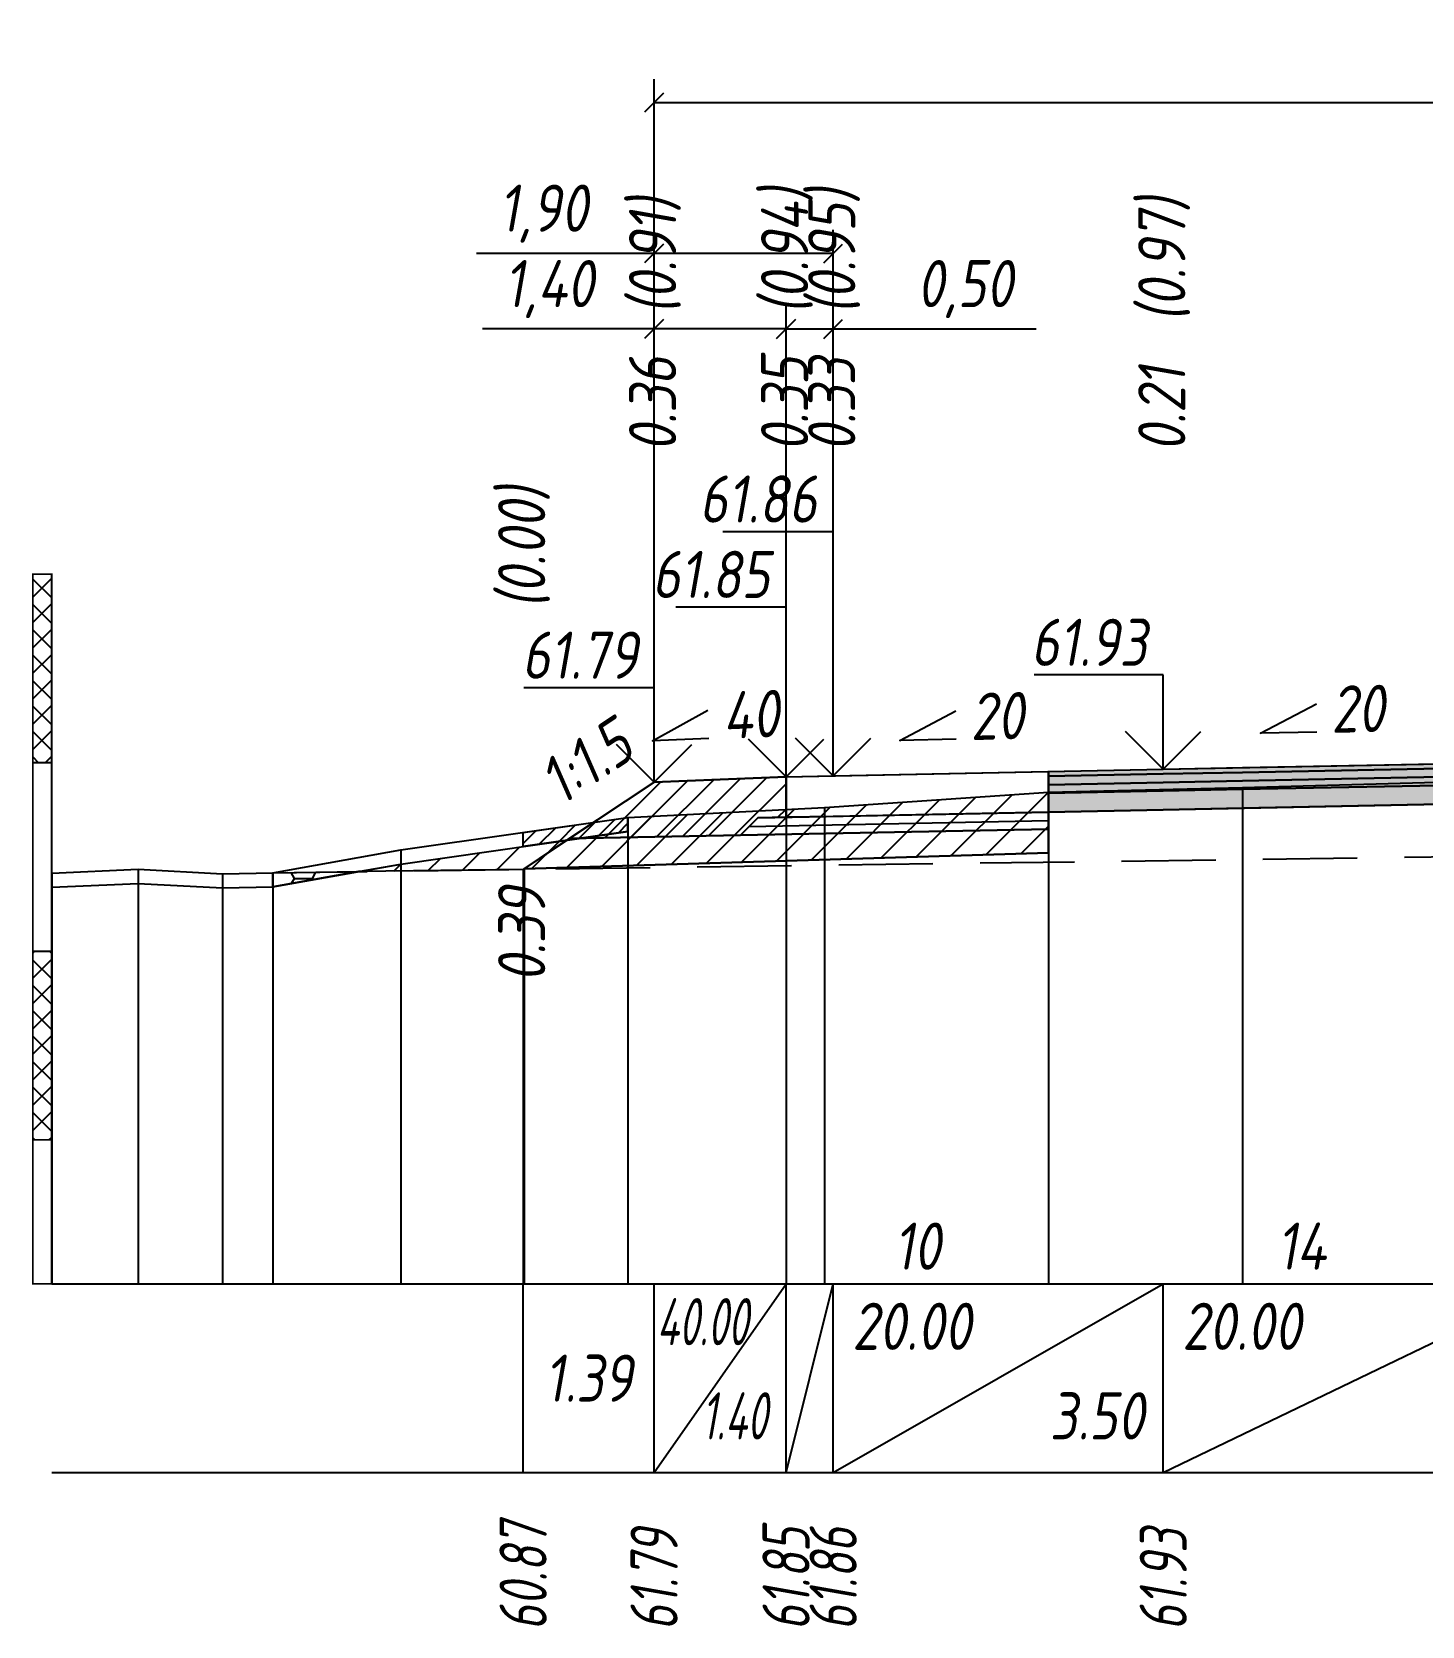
# Model space of a CAD drawing. Extents: x -717 to 1451, y -133302 to 233.
# Drawn here: x 78.9 to 152.7, y -49405.2 to -49320.6 of the extents above; entities that cross this region are included whole.
import ezdxf
from ezdxf.enums import TextEntityAlignment as Align

# ---------------------------------------------------------------- set-up
doc = ezdxf.new("R2010")
doc.units = 0
doc.linetypes.add('штриховая', pattern=[0.75, 0.5, -0.25])
for name, color, linetype in [('Интерполированный поперечник', 2, 'Continuous'), ('Код_514', 1, 'Continuous'), ('Контур_0', 7, 'Continuous'), ('Контур_2521', 7, 'Continuous'), ('Контур_2564', 7, 'Continuous'), ('Контур_2660', 7, 'Continuous'), ('Контур_2665', 7, 'Continuous'), ('Контур_400', 7, 'Continuous'), ('Контур_508', 7, 'Continuous'), ('Контур_512', 7, 'Continuous'), ('Контур_513', 7, 'Continuous'), ('Контур_818', 7, 'Continuous'), ('Красный поперечник', 1, 'Continuous'), ('Линейка абсолютных высот', 7, 'Continuous'), ('Объём_2501', 7, 'Continuous'), ('Объём_2564', 7, 'Continuous'), ('Объём_2650', 7, 'Continuous'), ('Объём_2660', 7, 'Continuous'), ('Объём_2661', 7, 'Continuous'), ('Объём_2665', 7, 'Continuous'), ('Объём_2666', 7, 'Continuous'), ('Объём_2667', 7, 'Continuous'), ('Объём_2668', 7, 'Continuous'), ('Объём_2669', 7, 'Continuous'), ('Объём_2675', 7, 'Continuous'), ('Объём_2753', 7, 'Continuous'), ('Откосы', 7, 'Continuous'), ('Отметки покрытия', 7, 'Continuous'), ('Рабочие отметки', 7, 'Continuous'), ('Рабочие отметки доп.', 7, 'Continuous'), ('Слои выравнивания', 7, 'Continuous'), ('Таблица', 7, 'Continuous'), ('Уклоны проезжей части', 7, 'Continuous'), ('Черный поперечник', 3, 'Continuous')]:
    doc.layers.add(name, color=color, linetype=linetype)
for name, color, linetype, true_color in [('Контур_2540', 2, 'Continuous', 0xffff00), ('Контур_2560', 2, 'Continuous', 0xffff00), ('Контур_2561', 7, 'Continuous', 0xff8040), ('Контур_2562', 3, 'Continuous', 0x00ff00), ('Контур_2563', 7, 'Continuous', 0xff8000), ('Контур_2570', 7, 'Continuous', 0x80ff00), ('Контур_2725', 7, 'Continuous', 0x323232), ('Контур_2736', 4, 'Continuous', 0x00ffff), ('Контур_2737', 4, 'Continuous', 0x00ffff), ('Контур_2738', 4, 'Continuous', 0x00ffff), ('Контур_2739', 4, 'Continuous', 0x00ffff), ('Контур_2741', 4, 'Continuous', 0x00ffff), ('Контур_2742', 4, 'Continuous', 0x00ffff), ('Контур_2743', 4, 'Continuous', 0x00ffff), ('Контур_2744', 7, 'Continuous', 0xa4ffff), ('Контур_2745', 7, 'Continuous', 0xa4ffff), ('Контур_2747', 4, 'Continuous', 0x00ffff), ('Контур_2748', 4, 'Continuous', 0x00ffff), ('Контур_2749', 4, 'Continuous', 0x00ffff), ('Контур_2750', 4, 'Continuous', 0x00ffff), ('Контур_2751', 4, 'Continuous', 0x00ffff), ('Контур_2752', 4, 'Continuous', 0x00ffff), ('Контур_2760', 7, 'Continuous', 0x323232), ('Контур_2761', 7, 'Continuous', 0x323232), ('Контур_2762', 7, 'Continuous', 0x323232), ('Контур_2763', 7, 'Continuous', 0x323232), ('Контур_402', 7, 'Continuous', 0xff6464), ('Контур_703', 4, 'Continuous', 0x00ffff), ('Контур_705', 4, 'Continuous', 0x00ffff), ('Контур_707', 4, 'Continuous', 0x00ffff), ('Контур_720', 131, 'Continuous', 0xaaffff), ('Объём_2500', 7, 'Continuous', 0xc0c0c0), ('Объём_2520', 7, 'Continuous', 0x80ffff), ('Объём_2540', 2, 'Continuous', 0xffff00), ('Объём_2560', 2, 'Continuous', 0xffff00), ('Объём_2561', 7, 'Continuous', 0xff8040), ('Объём_2562', 3, 'Continuous', 0x00ff00), ('Объём_2563', 7, 'Continuous', 0xff8000), ('Объём_2570', 7, 'Continuous', 0x80ff00), ('Объём_2600', 7, 'Continuous', 0x808000), ('Объём_2746', 2, 'Continuous', 0xffff00)]:
    doc.layers.add(name, color=color, linetype=linetype, true_color=true_color)
doc.styles.get("Standard").update_dxf_attribs({"font": 'txt', "height": 2.5})
doc.styles.add('М', font='romand.shx', dxfattribs={"width": 0.8, "oblique": 10, "height": 2.5})
doc.dimstyles.new('ISO-25', dxfattribs={"dimtxt": 2.5, "dimasz": 2.5, "dimexe": 1.25, "dimexo": 0.625, "dimtad": 1, "dimtxsty": 'Standard', "dimcen": 2.5, "dimadec": 0, "dimazin": 0, "dimtfac": 1, "dimtmove": 0, "dimatfit": 3, "dimfxl": 1, "dimarcsym": 0})
pattern_1 = [(45.0000013, (0, 0), (-0.67351924, 0.673519211), []), (135.0000003, (0, 0), (-0.673519222, -0.67351923), [])]

# ---------------------------------------------------------------- blocks, each defined once
blk = doc.blocks.new('_Oblique')
at = {"color": 0, "linetype": 'ByBlock', "lineweight": -2}
blk.add_line((-0.5, -0.5), (0.5, 0.5), dxfattribs=at)
blk = doc.blocks.new('*D1171')
at = {"color": 0, "lineweight": -2, "transparency": 16777216}
for p, q in [((111.942, -49359.824), (111.942, -49335.104)), ((118.942, -49359.544), (118.942, -49335.104)), ((111.942, -49336.354), (102.841, -49336.354)), ((118.942, -49336.354), (111.942, -49336.354))]:
    blk.add_line(p, q, dxfattribs=at)
at = {"layer": 'Defpoints', "color": 0, "transparency": 16777216}
for p in [(118.942, -49336.354), (111.942, -49360.449), (118.942, -49360.169)]:
    blk.add_point(p, dxfattribs=at)
at = {"color": 0, "lineweight": -2, "transparency": 16777216, "rotation": 180}
blk.add_blockref('_Oblique', (111.942, -49336.354), dxfattribs=at)
at = {"color": 0, "lineweight": -2, "transparency": 16777216}
blk.add_blockref('_Oblique', (118.942, -49336.354), dxfattribs=at)
at = {"color": 0, "transparency": 16777216, "insert": (106.381, -49334.241), "char_height": 2.5, "width": 8.75, "attachment_point": 5, "style": 'М'}
blk.add_mtext('1,40', dxfattribs=at)
blk = doc.blocks.new('*D1173')
at = {"color": 0, "lineweight": -2, "transparency": 16777216}
for p, q in [((118.942, -49359.544), (118.942, -49335.104)), ((121.442, -49359.494), (121.442, -49335.104)), ((118.942, -49336.354), (121.442, -49336.354)), ((121.442, -49336.354), (132.197, -49336.354))]:
    blk.add_line(p, q, dxfattribs=at)
at = {"layer": 'Defpoints', "color": 0, "transparency": 16777216}
for p in [(121.442, -49336.354), (118.942, -49360.169), (121.442, -49360.119)]:
    blk.add_point(p, dxfattribs=at)
at = {"color": 0, "lineweight": -2, "transparency": 16777216, "rotation": 180}
blk.add_blockref('_Oblique', (118.942, -49336.354), dxfattribs=at)
at = {"color": 0, "lineweight": -2, "transparency": 16777216}
blk.add_blockref('_Oblique', (121.442, -49336.354), dxfattribs=at)
at = {"color": 0, "transparency": 16777216, "insert": (128.435, -49334.241), "char_height": 2.5, "width": 9.16667, "attachment_point": 5, "style": 'М'}
blk.add_mtext('0,50', dxfattribs=at)
blk = doc.blocks.new('*D1176')
at = {"color": 0, "lineweight": -2, "transparency": 16777216}
for p, q in [((111.942, -49359.824), (111.942, -49331.104)), ((121.442, -49359.494), (121.442, -49331.104)), ((111.942, -49332.354), (102.535, -49332.354)), ((121.442, -49332.354), (111.942, -49332.354))]:
    blk.add_line(p, q, dxfattribs=at)
at = {"layer": 'Defpoints', "color": 0, "transparency": 16777216}
for p in [(121.442, -49332.354), (111.942, -49360.449), (121.442, -49360.119)]:
    blk.add_point(p, dxfattribs=at)
at = {"color": 0, "lineweight": -2, "transparency": 16777216, "rotation": 180}
blk.add_blockref('_Oblique', (111.942, -49332.354), dxfattribs=at)
at = {"color": 0, "lineweight": -2, "transparency": 16777216}
blk.add_blockref('_Oblique', (121.442, -49332.354), dxfattribs=at)
at = {"color": 0, "transparency": 16777216, "insert": (106.075, -49330.241), "char_height": 2.5, "width": 8.75, "attachment_point": 5, "style": 'М'}
blk.add_mtext('1,90', dxfattribs=at)
blk = doc.blocks.new('*D1177')
at = {"color": 0, "lineweight": -2, "transparency": 16777216}
for p, q in [((111.942, -49359.824), (111.942, -49323.104)), ((207.442, -49359.824), (207.442, -49323.104)), ((111.942, -49324.354), (207.442, -49324.354))]:
    blk.add_line(p, q, dxfattribs=at)
at = {"layer": 'Defpoints', "color": 0, "transparency": 16777216}
for p in [(207.442, -49324.354), (111.942, -49360.449), (207.442, -49360.449)]:
    blk.add_point(p, dxfattribs=at)
at = {"color": 0, "lineweight": -2, "transparency": 16777216, "rotation": 180}
blk.add_blockref('_Oblique', (111.942, -49324.354), dxfattribs=at)
at = {"color": 0, "lineweight": -2, "transparency": 16777216}
blk.add_blockref('_Oblique', (207.442, -49324.354), dxfattribs=at)
at = {"color": 0, "transparency": 16777216, "insert": (159.692, -49322.241), "char_height": 2.5, "width": 10.41667, "attachment_point": 5, "style": 'М'}
blk.add_mtext('19,10', dxfattribs=at)

msp = doc.modelspace()

# ---------------------------------------------------------------- hatches: boundary and pattern name
at = {"layer": 'Линейка абсолютных высот'}
h = msp.add_hatch(dxfattribs=at)
h.set_pattern_fill('ANSI37', scale=0.3, style=0)
h.set_pattern_definition(pattern_1)
h.paths.add_polyline_path([(80, -49359.359), (80, -49349.359), (79, -49349.359), (79, -49359.359)])
h = msp.add_hatch(dxfattribs=at)
h.set_pattern_fill('ANSI37', scale=0.3, style=0)
h.set_pattern_definition(pattern_1)
h.paths.add_polyline_path([(80, -49379.359), (80, -49369.359), (79, -49369.359), (79, -49379.359)])
at = {"layer": 'Объём_2563'}
h = msp.add_hatch(dxfattribs=at)
h.set_pattern_fill('ANSI31', color=256, scale=0.3)
h.paths.add_polyline_path([(111.942, -49360.387), (118.942, -49360.107), (118.942, -49362.257), (117.442, -49362.287), (116.524, -49363.205), (107.442, -49363.387)])
at = {"layer": 'Объём_2570'}
h = msp.add_hatch(dxfattribs=at)
h.set_pattern_fill('ANSI31', color=256, scale=0.2)
h.paths.add_polyline_path([(105, -49363.805), (105, -49363.055), (110.558, -49362.258), (110.558, -49363.008)])
at = {"layer": 'Объём_2600'}
h = msp.add_hatch(dxfattribs=at)
h.set_pattern_fill('ANSI31', color=6, scale=0.4)
h.paths.add_polyline_path([(120.976, -49361.743), (132.861, -49360.93), (132.861, -49364.146), (105.051, -49364.981), (105, -49365.015), (96.277, -49365.136), (98.522, -49364.734), (110.558, -49363.008), (110.558, -49362.258)])
h = msp.add_hatch(dxfattribs=at)
h.set_pattern_fill('HONEY', color=5, scale=0.3)
h.paths.add_polyline_path([(91.735, -49365.949), (91.735, -49365.199), (96.277, -49365.136)])
at = {"layer": 'Слои выравнивания'}
for color, points in [(2, [(132.861, -49359.828), (138.942, -49359.707), (143.147, -49359.622), (155.373, -49359.378), (159.692, -49359.292), (159.692, -49359.542), (155.373, -49359.628), (143.147, -49359.872), (138.942, -49359.957), (132.861, -49360.078)]), (3, [(132.861, -49360.078), (138.942, -49359.957), (143.147, -49359.872), (155.373, -49359.628), (159.692, -49359.542), (159.692, -49359.992), (155.373, -49360.078), (143.147, -49360.322), (138.942, -49360.407), (132.861, -49360.528)]), (4, [(132.861, -49360.528), (138.942, -49360.407), (143.147, -49360.322), (155.373, -49360.078), (159.692, -49359.992), (159.692, -49360.442), (155.373, -49360.528), (143.147, -49360.772), (138.942, -49360.857), (132.861, -49360.978)]), (5, [(132.861, -49360.978), (138.942, -49360.857), (143.147, -49360.772), (155.373, -49360.528), (159.692, -49360.442), (159.692, -49361.442), (155.373, -49361.528), (143.147, -49361.772), (138.942, -49361.857), (132.861, -49361.978)])]:
    msp.add_hatch(color=color, dxfattribs=at).paths.add_polyline_path(points)

# ---------------------------------------------------------------- linework, layer by layer
at = {"layer": 'Интерполированный поперечник', "linetype": 'штриховая', "ltscale": 10, "flags": 128}
msp.add_lwpolyline([(91.735, -49365.199), (209.404, -49363.567)], dxfattribs=at)
at = {"layer": 'Код_514'}
for p, q in [((105, -49397), (105, -49387)), ((111.942, -49397), (111.942, -49387)), ((111.942, -49397), (118.942, -49387)), ((118.942, -49397), (118.942, -49387)), ((118.942, -49397), (121.442, -49387)), ((121.442, -49397), (121.442, -49387)), ((121.442, -49397), (138.942, -49387)), ((138.942, -49397), (138.942, -49387)), ((138.942, -49397), (159.692, -49387))]:
    msp.add_line(p, q, dxfattribs=at)
at = {"layer": 'Контур_0', "flags": 128}
for points in [[(121.442, -49362.207), (118.942, -49362.257), (118.942, -49360.107), (132.861, -49359.828), (132.861, -49361.978), (121.442, -49362.207), (121.442, -49362.207)], [(111.942, -49360.387), (105, -49365.015), (105, -49365.015), (105, -49365.015), (105, -49365.015), (105, -49365.015), (105, -49365.015), (105, -49365.015), (105, -49365.015), (105, -49365.015), (105, -49365.015), (105, -49365.015), (105, -49365.015), (105, -49365.015), (105, -49365.015), (105, -49365.015)], [(111.942, -49360.387), (105, -49365.015), (105, -49365.015), (105, -49365.015), (105, -49365.015), (105, -49365.015), (105, -49365.015), (105, -49365.015), (105, -49365.015), (105, -49365.015), (105, -49365.015), (105, -49365.015), (105, -49365.015), (105, -49365.015), (105, -49365.015), (105, -49365.015), (105, -49365.015), (105, -49365.015), (105, -49365.015), (105, -49365.015), (105, -49365.015), (105, -49365.015), (105, -49365.015), (105, -49365.015), (105, -49365.015), (105, -49365.015), (105, -49365.015), (105, -49365.015), (105, -49365.015), (105, -49365.015)], [(107.442, -49363.387), (116.524, -49363.205), (117.442, -49362.287), (118.942, -49362.257)], [(117.442, -49362.287), (132.861, -49361.978), (132.861, -49362.878), (116.524, -49363.205), (117.442, -49362.287), (117.442, -49362.287)]]:
    msp.add_lwpolyline(points, dxfattribs=at)
at = {"layer": 'Контур_2521', "color": 250, "flags": 128}
msp.add_lwpolyline([(116.983, -49362.746), (132.861, -49362.428)], dxfattribs=at)
at = {"layer": 'Контур_2540', "flags": 128}
msp.add_lwpolyline([(116.524, -49363.205), (132.861, -49362.878), (132.861, -49364.146), (105.051, -49364.981), (107.442, -49363.387), (116.524, -49363.205), (116.524, -49363.205)], dxfattribs=at)
at = {"layer": 'Контур_2560', "flags": 128}
msp.add_lwpolyline([(111.942, -49360.387), (111.942, -49360.387), (111.942, -49360.387), (118.942, -49360.107)], dxfattribs=at)
at = {"layer": 'Контур_2561', "flags": 128}
msp.add_lwpolyline([(118.942, -49360.107), (118.942, -49360.107), (111.942, -49360.387), (111.942, -49360.387), (118.942, -49360.107)], dxfattribs=at)
at = {"layer": 'Контур_2562', "flags": 128}
msp.add_lwpolyline([(111.942, -49360.387), (111.942, -49360.387), (111.942, -49360.387), (111.942, -49360.387), (111.942, -49360.387)], dxfattribs=at)
at = {"layer": 'Контур_2563', "flags": 128}
msp.add_lwpolyline([(111.942, -49360.387), (118.942, -49360.107), (118.942, -49362.257), (117.442, -49362.287), (116.524, -49363.205), (107.442, -49363.387), (111.942, -49360.387), (111.942, -49360.387)], dxfattribs=at)
at = {"layer": 'Контур_2564', "flags": 128}
msp.add_lwpolyline([(111.942, -49360.387), (118.942, -49360.107)], dxfattribs=at)
at = {"layer": 'Контур_2570', "flags": 128}
msp.add_lwpolyline([(80, -49365.961), (84.578, -49365.758), (89.065, -49365.996), (91.735, -49365.949), (91.735, -49365.949), (98.522, -49364.734), (110.558, -49363.008), (110.558, -49362.258), (120.976, -49361.743), (132.861, -49360.93), (143.147, -49360.671), (155.373, -49360.341), (159.692, -49360.417), (167.855, -49360.56), (178.612, -49360.716), (188.378, -49361.396), (201.367, -49362.341), (201.367, -49363.091), (205.825, -49363.84), (209.404, -49364.317), (209.404, -49364.317), (223.282, -49363.438), (251.126, -49361.506)], dxfattribs=at)
at = {"layer": 'Контур_2660', "flags": 128}
msp.add_lwpolyline([(105.051, -49364.981), (132.861, -49364.146)], dxfattribs=at)
at = {"layer": 'Контур_2665', "flags": 128}
msp.add_lwpolyline([(111.942, -49360.387), (111.942, -49360.387)], dxfattribs=at)
at = {"layer": 'Контур_2725', "flags": 128}
msp.add_lwpolyline([(132.861, -49361.978), (138.942, -49361.857), (143.147, -49361.772), (155.373, -49361.528), (159.692, -49361.442), (167.855, -49361.605), (178.612, -49361.82)], dxfattribs=at)
at = {"layer": 'Контур_2736', "flags": 128}
msp.add_lwpolyline([(111.942, -49360.387), (105, -49365.015)], dxfattribs=at)
at = {"layer": 'Контур_2737', "flags": 128}
msp.add_lwpolyline([(105, -49365.015), (105, -49365.015)], dxfattribs=at)
at = {"layer": 'Контур_2738', "flags": 128}
msp.add_lwpolyline([(105, -49365.015), (105, -49365.015)], dxfattribs=at)
at = {"layer": 'Контур_2739', "flags": 128}
msp.add_lwpolyline([(105, -49365.015), (105, -49365.015)], dxfattribs=at)
at = {"layer": 'Контур_2741', "flags": 128}
msp.add_lwpolyline([(105, -49365.015), (105, -49365.015)], dxfattribs=at)
at = {"layer": 'Контур_2742', "flags": 128}
msp.add_lwpolyline([(105, -49365.015), (105, -49365.015)], dxfattribs=at)
at = {"layer": 'Контур_2743', "flags": 128}
msp.add_lwpolyline([(105, -49365.015), (105, -49365.015)], dxfattribs=at)
at = {"layer": 'Контур_2744', "flags": 128}
msp.add_lwpolyline([(105, -49365.015), (105, -49365.015)], dxfattribs=at)
msp.add_lwpolyline([(105, -49365.015), (105, -49365.015)], dxfattribs=at)
msp.add_lwpolyline([(105, -49365.015), (105, -49365.015)], dxfattribs=at)
msp.add_lwpolyline([(105, -49365.015), (105, -49365.015)], dxfattribs=at)
msp.add_lwpolyline([(105, -49365.015), (105, -49365.015)], dxfattribs=at)
msp.add_lwpolyline([(105, -49365.015), (105, -49365.015)], dxfattribs=at)
at = {"layer": 'Контур_2745', "flags": 128}
msp.add_lwpolyline([(105, -49365.015), (105, -49365.015)], dxfattribs=at)
msp.add_lwpolyline([(105, -49365.015), (105, -49365.015)], dxfattribs=at)
msp.add_lwpolyline([(105, -49365.015), (105, -49365.015)], dxfattribs=at)
msp.add_lwpolyline([(105, -49365.015), (105, -49365.015)], dxfattribs=at)
msp.add_lwpolyline([(105, -49365.015), (105, -49365.015)], dxfattribs=at)
msp.add_lwpolyline([(105, -49365.015), (105, -49365.015)], dxfattribs=at)
at = {"layer": 'Контур_2747', "flags": 128}
msp.add_lwpolyline([(105, -49365.015), (105, -49365.015)], dxfattribs=at)
at = {"layer": 'Контур_2748', "flags": 128}
msp.add_lwpolyline([(105, -49365.015), (105, -49365.015)], dxfattribs=at)
at = {"layer": 'Контур_2749', "flags": 128}
msp.add_lwpolyline([(105, -49365.015), (105, -49365.015)], dxfattribs=at)
at = {"layer": 'Контур_2750', "flags": 128}
msp.add_lwpolyline([(105, -49365.015), (105, -49365.015)], dxfattribs=at)
at = {"layer": 'Контур_2751', "flags": 128}
msp.add_lwpolyline([(105, -49365.015), (105, -49365.015)], dxfattribs=at)
at = {"layer": 'Контур_2752', "flags": 128}
msp.add_lwpolyline([(105, -49365.015), (105, -49365.015)], dxfattribs=at)
at = {"layer": 'Контур_2760', "flags": 128}
msp.add_lwpolyline([(132.861, -49359.828), (138.942, -49359.707), (143.147, -49359.622), (155.373, -49359.378), (159.692, -49359.292), (167.855, -49359.455), (178.612, -49359.67)], dxfattribs=at)
at = {"layer": 'Контур_2761', "flags": 128}
msp.add_lwpolyline([(132.861, -49360.078), (138.942, -49359.957), (143.147, -49359.872), (155.373, -49359.628), (159.692, -49359.542), (167.855, -49359.705), (178.612, -49359.92)], dxfattribs=at)
at = {"layer": 'Контур_2762', "flags": 128}
msp.add_lwpolyline([(132.861, -49360.528), (138.942, -49360.407), (143.147, -49360.322), (155.373, -49360.078), (159.692, -49359.992), (167.855, -49360.155), (178.612, -49360.37)], dxfattribs=at)
at = {"layer": 'Контур_2763', "flags": 128}
msp.add_lwpolyline([(132.861, -49360.978), (138.942, -49360.857), (143.147, -49360.772), (155.373, -49360.528), (159.692, -49360.442), (167.855, -49360.605), (178.612, -49360.82)], dxfattribs=at)
at = {"layer": 'Контур_400', "flags": 128}
msp.add_lwpolyline([(118.942, -49360.107), (121.442, -49360.057), (121.442, -49360.057), (121.442, -49360.057), (121.442, -49360.057), (121.442, -49360.057), (121.442, -49360.057), (138.942, -49359.707), (159.692, -49359.292)], dxfattribs=at)
at = {"layer": 'Контур_402', "flags": 128}
msp.add_lwpolyline([(105.051, -49364.981), (132.861, -49364.146), (132.861, -49361.978), (159.692, -49361.442), (178.612, -49361.82), (178.612, -49363.909), (214.334, -49364.981)], dxfattribs=at)
at = {"layer": 'Контур_508', "flags": 128}
msp.add_lwpolyline([(105, -49365.015), (105.051, -49364.981), (132.861, -49364.146), (132.861, -49361.978), (159.692, -49361.442), (178.612, -49361.82), (178.612, -49363.909), (214.334, -49364.981), (217.362, -49367), (219.362, -49367), (226.126, -49362.491)], dxfattribs=at)
at = {"layer": 'Контур_512', "flags": 128}
msp.add_lwpolyline([(105, -49365.015), (105.051, -49364.981), (132.861, -49364.146)], dxfattribs=at)
at = {"layer": 'Контур_513', "flags": 128}
msp.add_lwpolyline([(105, -49365.015), (105.051, -49364.981), (132.861, -49364.146), (132.861, -49361.978), (159.692, -49361.442), (178.612, -49361.82), (178.612, -49363.909), (214.334, -49364.981), (217.362, -49367), (219.362, -49367), (226.126, -49362.491)], dxfattribs=at)
at = {"layer": 'Контур_703', "flags": 128}
for points in [[(111.942, -49360.387), (105, -49365.015)], [(105, -49365.015), (105, -49365.015)]]:
    msp.add_lwpolyline(points, dxfattribs=at)
at = {"layer": 'Контур_705', "flags": 128}
msp.add_lwpolyline([(105, -49365.015), (105, -49365.015)], dxfattribs=at)
at = {"layer": 'Контур_707', "flags": 128}
msp.add_lwpolyline([(105, -49365.015), (105, -49365.015)], dxfattribs=at)
at = {"layer": 'Контур_720', "flags": 128}
msp.add_lwpolyline([(105, -49365.015), (105, -49365.015)], dxfattribs=at)
at = {"layer": 'Контур_818', "flags": 128}
msp.add_lwpolyline([(105, -49363.805), (110.558, -49363.008), (110.558, -49362.258), (120.976, -49361.743), (132.861, -49360.93), (143.147, -49360.671), (155.373, -49360.341), (159.692, -49360.417), (167.855, -49360.56), (178.612, -49360.716), (188.378, -49361.396), (201.367, -49362.341), (201.367, -49363.091), (205.825, -49363.84), (209.404, -49364.317), (209.404, -49364.317), (223.282, -49363.438), (226.126, -49363.241)], dxfattribs=at)
at = {"layer": 'Красный поперечник'}
for p, q in [((121.442, -49360.057), (138.942, -49359.707)), ((138.942, -49359.707), (159.692, -49359.292)), ((105, -49365.015), (111.942, -49360.387)), ((111.942, -49360.387), (118.942, -49360.107)), ((118.942, -49360.107), (121.442, -49360.057)), ((132.861, -49364.146), (132.861, -49387)), ((105, -49365.015), (105, -49387)), ((105.051, -49364.981), (105.051, -49387))]:
    msp.add_line(p, q, dxfattribs=at)
at = {"layer": 'Линейка абсолютных высот', "color": 7, "const_width": 0.1, "flags": 128}
for points in [[(80, -49359.359), (80, -49349.359), (79, -49349.359), (79, -49359.359), (80, -49359.359)], [(80, -49369.359), (80, -49359.359), (79, -49359.359), (79, -49369.359), (80, -49369.359)], [(80, -49379.359), (80, -49369.359), (79, -49369.359), (79, -49379.359), (80, -49379.359)], [(80, -49387), (80, -49379.359), (79, -49379.359), (79, -49387), (80, -49387)]]:
    msp.add_lwpolyline(points, dxfattribs=at)
at = {"layer": 'Объём_2500', "flags": 128}
msp.add_lwpolyline([(121.442, -49362.207), (118.942, -49362.257), (118.942, -49360.107), (132.861, -49359.828), (132.861, -49361.978), (121.442, -49362.207), (121.442, -49362.207)], dxfattribs=at)
at = {"layer": 'Объём_2501', "flags": 128}
msp.add_lwpolyline([(118.942, -49360.107), (121.442, -49360.057), (121.442, -49360.057), (121.442, -49360.057), (121.442, -49360.057), (121.442, -49360.057), (121.442, -49360.057), (138.942, -49359.707), (159.692, -49359.292)], dxfattribs=at)
at = {"layer": 'Объём_2520', "color": 250, "flags": 128}
msp.add_lwpolyline([(117.442, -49362.287), (132.861, -49361.978), (132.861, -49362.878), (116.524, -49363.205), (117.442, -49362.287), (117.442, -49362.287)], dxfattribs=at)
at = {"layer": 'Объём_2540', "flags": 128}
msp.add_lwpolyline([(116.524, -49363.205), (132.861, -49362.878), (132.861, -49364.146), (105.051, -49364.981), (107.442, -49363.387), (116.524, -49363.205), (116.524, -49363.205)], dxfattribs=at)
at = {"layer": 'Объём_2560', "flags": 128}
msp.add_lwpolyline([(111.942, -49360.387), (111.942, -49360.387), (111.942, -49360.387), (118.942, -49360.107)], dxfattribs=at)
at = {"layer": 'Объём_2561', "flags": 128}
msp.add_lwpolyline([(118.942, -49360.107), (118.942, -49360.107), (111.942, -49360.387), (111.942, -49360.387), (118.942, -49360.107)], dxfattribs=at)
at = {"layer": 'Объём_2562', "flags": 128}
msp.add_lwpolyline([(111.942, -49360.387), (111.942, -49360.387), (111.942, -49360.387), (111.942, -49360.387), (111.942, -49360.387)], dxfattribs=at)
at = {"layer": 'Объём_2563', "color": 250, "flags": 128}
msp.add_lwpolyline([(111.942, -49360.387), (118.942, -49360.107), (118.942, -49362.257), (117.442, -49362.287), (116.524, -49363.205), (107.442, -49363.387), (111.942, -49360.387), (111.942, -49360.387)], dxfattribs=at)
at = {"layer": 'Объём_2564', "flags": 128}
msp.add_lwpolyline([(111.942, -49360.387), (118.942, -49360.107)], dxfattribs=at)
at = {"layer": 'Объём_2570', "flags": 128}
msp.add_lwpolyline([(105, -49363.805), (105, -49363.055), (110.558, -49362.258), (110.558, -49363.008), (105, -49363.805), (105, -49363.805)], dxfattribs=at)
at = {"layer": 'Объём_2600', "color": 5, "flags": 128}
msp.add_lwpolyline([(91.735, -49365.949), (91.735, -49365.199), (96.277, -49365.136), (91.735, -49365.949), (91.735, -49365.949)], dxfattribs=at)
at = {"layer": 'Объём_2650', "color": 6, "flags": 128}
msp.add_lwpolyline([(120.976, -49361.743), (132.861, -49360.93), (132.861, -49364.146), (105.051, -49364.981), (105, -49365.015), (96.277, -49365.136), (98.522, -49364.734), (110.558, -49363.008), (110.558, -49362.258), (120.976, -49361.743), (120.976, -49361.743)], dxfattribs=at)
at = {"layer": 'Объём_2660', "flags": 128}
msp.add_lwpolyline([(105.051, -49364.981), (132.861, -49364.146)], dxfattribs=at)
at = {"layer": 'Объём_2661', "flags": 128}
msp.add_lwpolyline([(111.942, -49360.387), (105, -49365.015)], dxfattribs=at)
at = {"layer": 'Объём_2665', "flags": 128}
msp.add_lwpolyline([(111.942, -49360.387), (111.942, -49360.387)], dxfattribs=at)
at = {"layer": 'Объём_2666', "flags": 128}
msp.add_lwpolyline([(111.942, -49360.387), (105, -49365.015)], dxfattribs=at)
at = {"layer": 'Объём_2667', "flags": 128}
msp.add_lwpolyline([(105, -49365.015), (105, -49365.015)], dxfattribs=at)
msp.add_lwpolyline([(105, -49365.015), (105, -49365.015)], dxfattribs=at)
at = {"layer": 'Объём_2668', "flags": 128}
msp.add_lwpolyline([(105, -49365.015), (105, -49365.015)], dxfattribs=at)
msp.add_lwpolyline([(105, -49365.015), (105, -49365.015)], dxfattribs=at)
at = {"layer": 'Объём_2669', "flags": 128}
msp.add_lwpolyline([(105, -49365.015), (105, -49365.015)], dxfattribs=at)
msp.add_lwpolyline([(105, -49365.015), (105, -49365.015)], dxfattribs=at)
at = {"layer": 'Объём_2675', "flags": 128}
msp.add_lwpolyline([(105, -49365.015), (105, -49365.015)], dxfattribs=at)
msp.add_lwpolyline([(105, -49365.015), (105, -49365.015)], dxfattribs=at)
msp.add_lwpolyline([(105, -49365.015), (105, -49365.015)], dxfattribs=at)
msp.add_lwpolyline([(105, -49365.015), (105, -49365.015)], dxfattribs=at)
msp.add_lwpolyline([(105, -49365.015), (105, -49365.015)], dxfattribs=at)
msp.add_lwpolyline([(105, -49365.015), (105, -49365.015)], dxfattribs=at)
msp.add_lwpolyline([(105, -49365.015), (105, -49365.015)], dxfattribs=at)
msp.add_lwpolyline([(105, -49365.015), (105, -49365.015)], dxfattribs=at)
msp.add_lwpolyline([(105, -49365.015), (105, -49365.015)], dxfattribs=at)
msp.add_lwpolyline([(105, -49365.015), (105, -49365.015)], dxfattribs=at)
msp.add_lwpolyline([(105, -49365.015), (105, -49365.015)], dxfattribs=at)
msp.add_lwpolyline([(105, -49365.015), (105, -49365.015)], dxfattribs=at)
at = {"layer": 'Объём_2746', "flags": 128}
msp.add_lwpolyline([(110.558, -49363.008), (110.558, -49362.258), (120.976, -49361.743), (132.861, -49360.93), (132.861, -49364.146), (105.051, -49364.981), (107.311, -49363.474), (110.558, -49363.008), (110.558, -49363.008)], dxfattribs=at)
at = {"layer": 'Объём_2753', "flags": 128}
msp.add_lwpolyline([(132.861, -49359.828), (132.861, -49359.828)], dxfattribs=at)
at = {"layer": 'Откосы', "color": 1, "flags": 128}
for points in [[(147.091, -49357.732), (144.092, -49357.792), (147.061, -49356.233)], [(114.849, -49358.08), (111.852, -49358.2), (114.789, -49356.581)], [(127.966, -49358.115), (124.967, -49358.175), (127.936, -49356.615)]]:
    msp.add_lwpolyline(points, dxfattribs=at)
at = {"layer": 'Отметки покрытия', "color": 1}
for p, q in [((121.442, -49347.107), (115.592, -49347.107)), ((121.442, -49360.057), (121.442, -49347.107)), ((118.942, -49351.107), (113.092, -49351.107)), ((118.942, -49360.107), (118.942, -49351.107)), ((138.942, -49354.707), (132.092, -49354.707)), ((138.942, -49359.707), (138.942, -49354.707)), ((111.942, -49355.387), (105.042, -49355.387)), ((111.942, -49360.387), (111.942, -49355.387)), ((118.942, -49360.107), (116.942, -49358.107)), ((118.942, -49360.107), (120.942, -49358.107)), ((121.442, -49360.057), (119.442, -49358.057)), ((121.442, -49360.057), (123.442, -49358.057)), ((138.942, -49359.707), (136.942, -49357.707)), ((138.942, -49359.707), (140.942, -49357.707)), ((111.942, -49360.387), (109.942, -49358.387)), ((111.942, -49360.387), (113.942, -49358.387))]:
    msp.add_line(p, q, dxfattribs=at)
at = {"layer": 'Слои выравнивания'}
for p, q in [((132.861, -49359.828), (132.861, -49387)), ((118.942, -49360.107), (118.942, -49387))]:
    msp.add_line(p, q, dxfattribs=at)
at = {"layer": 'Слои выравнивания', "color": 2, "flags": 128}
msp.add_lwpolyline([(132.861, -49359.828), (138.942, -49359.707), (143.147, -49359.622), (155.373, -49359.378), (159.692, -49359.292), (159.692, -49359.542), (155.373, -49359.628), (143.147, -49359.872), (138.942, -49359.957), (132.861, -49360.078)], close=True, dxfattribs=at)
at = {"layer": 'Слои выравнивания', "color": 3, "flags": 128}
msp.add_lwpolyline([(132.861, -49360.078), (138.942, -49359.957), (143.147, -49359.872), (155.373, -49359.628), (159.692, -49359.542), (159.692, -49359.992), (155.373, -49360.078), (143.147, -49360.322), (138.942, -49360.407), (132.861, -49360.528)], close=True, dxfattribs=at)
at = {"layer": 'Слои выравнивания', "color": 4, "flags": 128}
msp.add_lwpolyline([(132.861, -49360.528), (138.942, -49360.407), (143.147, -49360.322), (155.373, -49360.078), (159.692, -49359.992), (159.692, -49360.442), (155.373, -49360.528), (143.147, -49360.772), (138.942, -49360.857), (132.861, -49360.978)], close=True, dxfattribs=at)
at = {"layer": 'Слои выравнивания', "color": 5, "flags": 128}
msp.add_lwpolyline([(132.861, -49360.978), (138.942, -49360.857), (143.147, -49360.772), (155.373, -49360.528), (159.692, -49360.442), (159.692, -49361.442), (155.373, -49361.528), (143.147, -49361.772), (138.942, -49361.857), (132.861, -49361.978)], close=True, dxfattribs=at)
at = {"layer": 'Таблица'}
for p, q in [((80, -49387), (251.126, -49387)), ((80, -49397), (251.126, -49397))]:
    msp.add_line(p, q, dxfattribs=at)
at = {"layer": 'Черный поперечник', "color": 7}
for p, q in [((143.147, -49360.671), (143.147, -49387)), ((132.861, -49360.93), (132.861, -49387)), ((110.558, -49362.258), (110.558, -49387)), ((120.976, -49361.743), (120.976, -49387)), ((98.522, -49363.984), (98.522, -49387)), ((80, -49365.211), (80, -49387)), ((84.578, -49365.008), (84.578, -49387)), ((89.065, -49365.246), (89.065, -49387)), ((91.735, -49365.199), (91.735, -49387))]:
    msp.add_line(p, q, dxfattribs=at)
at = {"layer": 'Черный поперечник', "flags": 128}
msp.add_lwpolyline([(80, -49365.211), (84.578, -49365.008), (89.065, -49365.246), (91.735, -49365.199), (98.522, -49363.984), (110.558, -49362.258), (120.976, -49361.743), (132.861, -49360.93), (143.147, -49360.671), (155.373, -49360.341), (159.692, -49360.417), (167.855, -49360.56), (178.612, -49360.716), (188.378, -49361.396), (201.367, -49362.341), (205.825, -49363.09), (209.404, -49363.567), (223.282, -49362.688), (251.126, -49360.756)], dxfattribs=at)

# ---------------------------------------------------------------- texts
at = {"layer": 'Код_514', "style": 'М', "oblique": 10}
for s, width, p in [('40.00', 0.6, (112.08, -49387.754)), ('20.00', 0.8, (122.442, -49388)), ('20.00', 0.8, (139.942, -49388))]:
    msp.add_text(s, height=2.5, dxfattribs=dict(at, width=width)).set_placement(p, align=Align.TOP_LEFT)
at = {"layer": 'Код_514', "style": 'М', "oblique": 10, "width": 0.8}
msp.add_text('1.39', height=2.5, dxfattribs=at).set_placement((108.471, -49392), align=Align.MIDDLE_CENTER)
at = {"layer": 'Код_514', "style": 'М', "oblique": 10}
for s, width, p in [('1.40', 0.6, (117.942, -49396)), ('3.50', 0.8, (137.942, -49396))]:
    msp.add_text(s, height=2.5, dxfattribs=dict(at, width=width)).set_placement(p, align=Align.BOTTOM_RIGHT)
at = {"layer": 'Код_514', "style": 'М', "oblique": 10, "width": 0.7}
for s, p in [('60.87', (105, -49405.382)), ('61.79', (111.942, -49405.382)), ('61.85', (118.942, -49405.382)), ('61.86', (121.442, -49405.382)), ('61.93', (138.942, -49405.382))]:
    msp.add_text(s, height=2.5, rotation=90, dxfattribs=at).set_placement(p, align=Align.MIDDLE_LEFT)
at = {"layer": 'Отметки покрытия', "color": 1, "style": 'М', "oblique": 10, "width": 0.8}
for s, p in [('61.86', (120.583, -49347.375)), ('61.85', (118.083, -49351.375)), ('61.93', (138.083, -49354.975)), ('61.79', (111.083, -49355.655))]:
    msp.add_text(s, height=2.5, dxfattribs=at).set_placement(p, align=Align.BOTTOM_RIGHT)
at = {"layer": 'Рабочие отметки', "color": 1, "style": 'М', "oblique": 10, "width": 0.8}
for s, p in [('0.36', (111.864, -49342.857)), ('0.35', (118.864, -49342.857)), ('0.33', (121.364, -49342.857)), ('0.21', (138.864, -49342.857))]:
    msp.add_text(s, height=2.5, rotation=90, dxfattribs=at).set_placement(p, align=Align.MIDDLE_LEFT)
msp.add_text('0.39', height=2.5, rotation=90, dxfattribs=at).set_placement((104.922, -49365.946), align=Align.MIDDLE_RIGHT)
at = {"layer": 'Рабочие отметки доп.', "color": 1, "style": 'М', "oblique": 10, "width": 0.8}
for s, p in [('(0.91)', (111.864, -49335.557)), ('(0.94)', (118.864, -49335.557)), ('(0.95)', (121.364, -49335.557)), ('(0.97)', (138.864, -49335.957)), ('(0.00)', (104.922, -49351.162))]:
    msp.add_text(s, height=2.5, rotation=90, dxfattribs=at).set_placement(p, align=Align.MIDDLE_LEFT)
at = {"layer": 'Слои выравнивания', "style": 'М', "oblique": 10, "width": 0.8}
for s, p in [('10', (125.902, -49387)), ('14', (146.277, -49387))]:
    msp.add_text(s, height=2.5, dxfattribs=at).set_placement(p, align=Align.BOTTOM_CENTER)
at = {"layer": 'Уклоны проезжей части', "color": 1, "style": 'М', "oblique": 10, "width": 0.8}
for s, rotation, p in [('40', 2.29061, (117.154, -49358.796)), ('20', 1.14576, (130.172, -49358.882)), ('20', 1.14576, (149.297, -49358.499)), ('1:1.5', 33.69007, (109.457, -49360.954))]:
    msp.add_text(s, height=2.5, rotation=rotation, dxfattribs=at).set_placement(p, align=Align.BOTTOM_CENTER)

# ---------------------------------------------------------------- dimensions: what is measured, and where the dimension line sits
at = {"color": 5}
dim = msp.add_linear_dim(base=(207.442, -49324.354), p1=(111.942, -49360.449), p2=(207.442, -49360.449), angle=180, dimstyle='ISO-25', override={"dimasz": 1, "dimlfac": 0.2, "dimzin": 0, "dimtxsty": 'М', "dimblk1": 'Oblique', "dimblk2": 'Oblique', "dimsah": 1}, dxfattribs=at)
dim.commit()
dim.dimension.update_dxf_attribs({"geometry": '*D1177', "text_midpoint": (159.692, -49322.241)})
for base, p1, p2, picture, middle in [((121.442, -49332.354), (111.942, -49360.449), (121.442, -49360.119), '*D1176', (106.075, -49332.354)), ((118.942, -49336.354), (111.942, -49360.449), (118.942, -49360.169), '*D1171', (106.381, -49336.354)), ((121.442, -49336.354), (118.942, -49360.169), (121.442, -49360.119), '*D1173', (128.435, -49336.354))]:
    dim = msp.add_linear_dim(base=base, p1=p1, p2=p2, angle=180, dimstyle='ISO-25', override={"dimasz": 1, "dimlfac": 0.2, "dimzin": 0, "dimtxsty": 'М', "dimblk1": 'Oblique', "dimblk2": 'Oblique', "dimsah": 1}, dxfattribs=at)
    dim.commit()
    dim.dimension.update_dxf_attribs({"geometry": picture, "text_midpoint": middle, "dimtype": 160})

doc.saveas('drawing.dxf')
